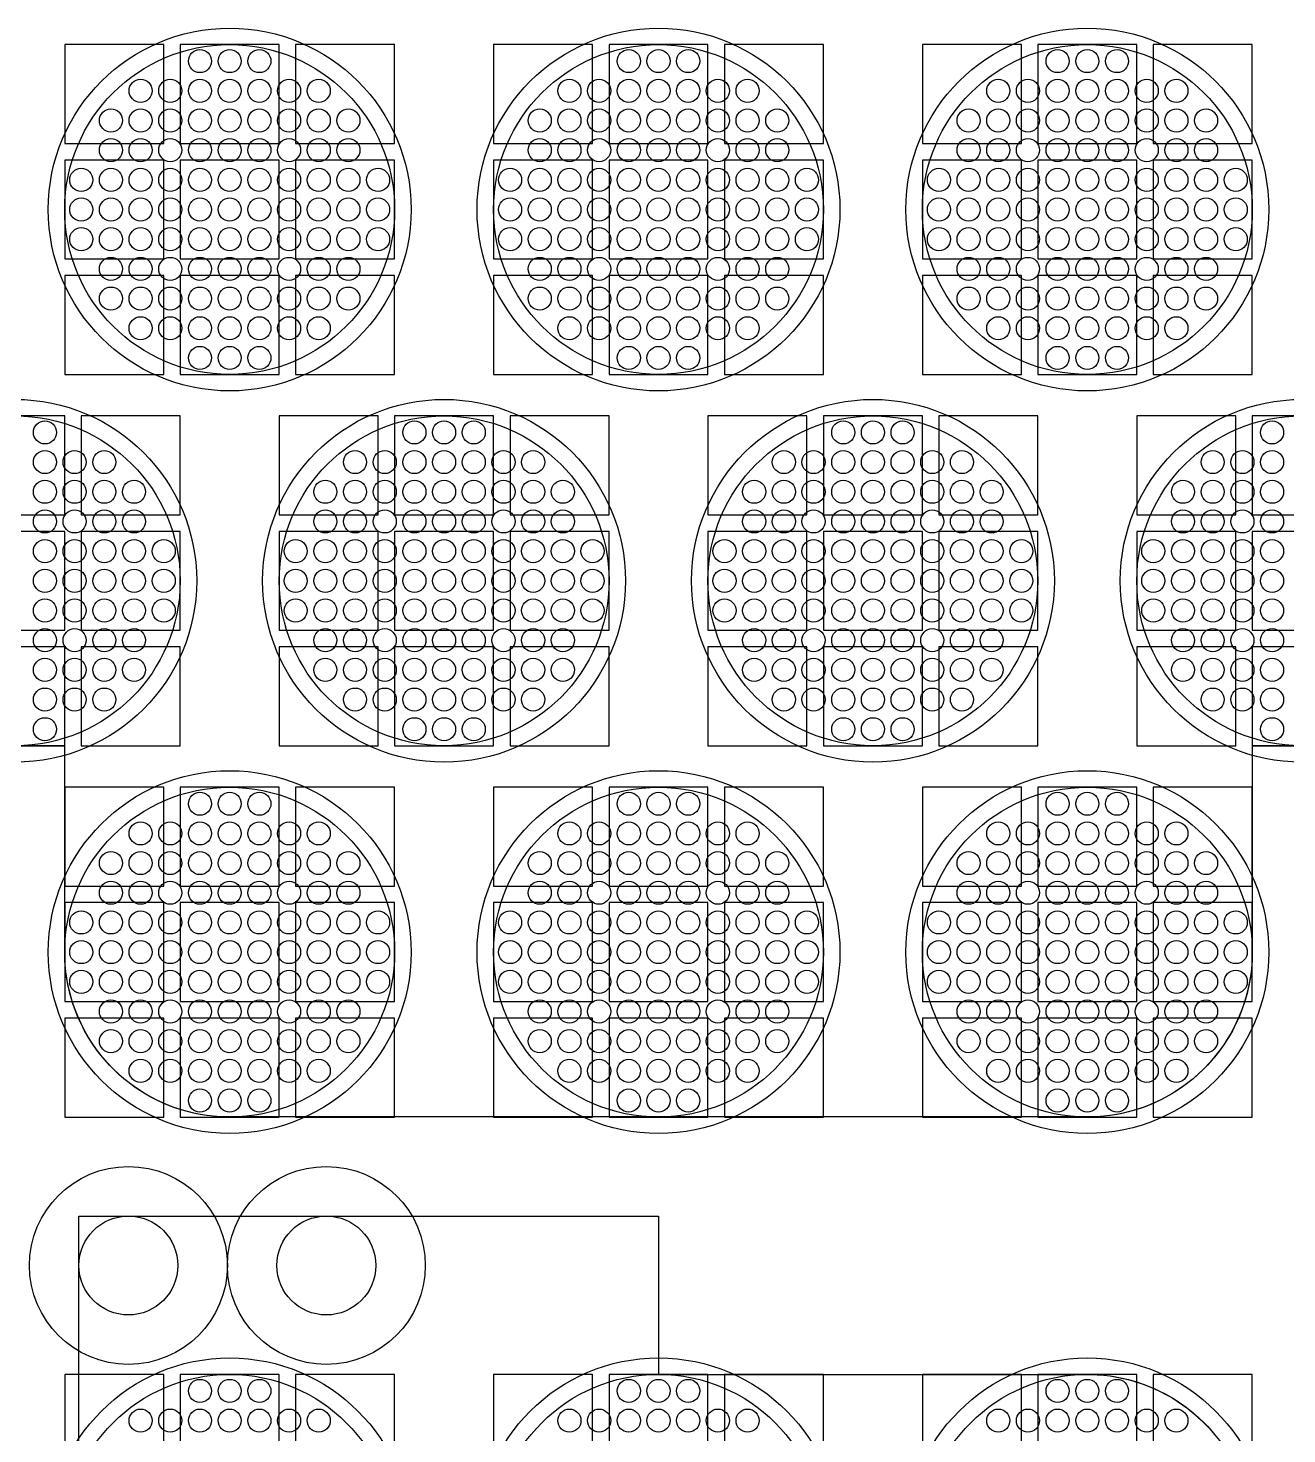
# Model space of a CAD drawing. Extents: x -49 to 54, y -38 to 38.
# Drawn here: x -15.516 to -11.7, y 19.852 to 24.114 of the extents above; entities that cross this region are included whole.
import ezdxf

# ---------------------------------------------------------------- set-up
doc = ezdxf.new("R2010")
doc.units = 0
for name, color, linetype in [('ADHESIVE_VIA_OPENINGS', 30, 'CONTINUOUS'), ('BACK_LAYER', 5, 'CONTINUOUS'), ('COND_LAYER_LOWER_ELECTRODE', 6, 'CONTINUOUS'), ('CONDUCTIVE_LAYER_BACK_LAYER', 2, 'CONTINUOUS'), ('EMITTER', 3, 'CONTINUOUS'), ('LOWER_ELECTRODE', 1, 'CONTINUOUS'), ('SUBSTRATE_VIA', 4, 'CONTINUOUS')]:
    doc.layers.add(name, color=color, linetype=linetype)

msp = doc.modelspace()

# ---------------------------------------------------------------- linework, layer by layer
at = {"layer": 'ADHESIVE_VIA_OPENINGS'}
for centre in [(-15.2116, 20.3622), (-14.6116, 20.3622)]:
    msp.add_circle(centre, 0.3, dxfattribs=at)
at = {"layer": 'BACK_LAYER'}
for points in [[(-15.4046, 23.7639), (-15.1046, 23.7639), (-15.1046, 24.0639), (-15.4046, 24.0639)], [(-15.0546, 23.7639), (-14.7546, 23.7639), (-14.7546, 24.0639), (-15.0546, 24.0639)], [(-14.7046, 23.7639), (-14.4046, 23.7639), (-14.4046, 24.0639), (-14.7046, 24.0639)], [(-14.1046, 23.7639), (-13.8046, 23.7639), (-13.8046, 24.0639), (-14.1046, 24.0639)], [(-13.7546, 23.7639), (-13.4546, 23.7639), (-13.4546, 24.0639), (-13.7546, 24.0639)], [(-13.4046, 23.7639), (-13.1046, 23.7639), (-13.1046, 24.0639), (-13.4046, 24.0639)], [(-12.8046, 23.7639), (-12.5046, 23.7639), (-12.5046, 24.0639), (-12.8046, 24.0639)], [(-12.4546, 23.7639), (-12.1546, 23.7639), (-12.1546, 24.0639), (-12.4546, 24.0639)], [(-12.1046, 23.7639), (-11.8046, 23.7639), (-11.8046, 24.0639), (-12.1046, 24.0639)], [(-15.4046, 23.4139), (-15.1046, 23.4139), (-15.1046, 23.7139), (-15.4046, 23.7139)], [(-15.0546, 23.4139), (-14.7546, 23.4139), (-14.7546, 23.7139), (-15.0546, 23.7139)], [(-14.7046, 23.4139), (-14.4046, 23.4139), (-14.4046, 23.7139), (-14.7046, 23.7139)], [(-14.1046, 23.4139), (-13.8046, 23.4139), (-13.8046, 23.7139), (-14.1046, 23.7139)], [(-13.7546, 23.4139), (-13.4546, 23.4139), (-13.4546, 23.7139), (-13.7546, 23.7139)], [(-13.4046, 23.4139), (-13.1046, 23.4139), (-13.1046, 23.7139), (-13.4046, 23.7139)], [(-12.8046, 23.4139), (-12.5046, 23.4139), (-12.5046, 23.7139), (-12.8046, 23.7139)], [(-12.4546, 23.4139), (-12.1546, 23.4139), (-12.1546, 23.7139), (-12.4546, 23.7139)], [(-12.1046, 23.4139), (-11.8046, 23.4139), (-11.8046, 23.7139), (-12.1046, 23.7139)], [(-15.4046, 23.0639), (-15.1046, 23.0639), (-15.1046, 23.3639), (-15.4046, 23.3639)], [(-15.0546, 23.0639), (-14.7546, 23.0639), (-14.7546, 23.3639), (-15.0546, 23.3639)], [(-14.7046, 23.0639), (-14.4046, 23.0639), (-14.4046, 23.3639), (-14.7046, 23.3639)], [(-14.1046, 23.0639), (-13.8046, 23.0639), (-13.8046, 23.3639), (-14.1046, 23.3639)], [(-13.7546, 23.0639), (-13.4546, 23.0639), (-13.4546, 23.3639), (-13.7546, 23.3639)], [(-13.4046, 23.0639), (-13.1046, 23.0639), (-13.1046, 23.3639), (-13.4046, 23.3639)], [(-12.8046, 23.0639), (-12.5046, 23.0639), (-12.5046, 23.3639), (-12.8046, 23.3639)], [(-12.4546, 23.0639), (-12.1546, 23.0639), (-12.1546, 23.3639), (-12.4546, 23.3639)], [(-12.1046, 23.0639), (-11.8046, 23.0639), (-11.8046, 23.3639), (-12.1046, 23.3639)], [(-15.7046, 22.6381), (-15.4046, 22.6381), (-15.4046, 22.9381), (-15.7046, 22.9381)], [(-15.3546, 22.6381), (-15.0546, 22.6381), (-15.0546, 22.9381), (-15.3546, 22.9381)], [(-14.7546, 22.6381), (-14.4546, 22.6381), (-14.4546, 22.9381), (-14.7546, 22.9381)], [(-14.4046, 22.6381), (-14.1046, 22.6381), (-14.1046, 22.9381), (-14.4046, 22.9381)], [(-14.0546, 22.6381), (-13.7546, 22.6381), (-13.7546, 22.9381), (-14.0546, 22.9381)], [(-13.4546, 22.6381), (-13.1546, 22.6381), (-13.1546, 22.9381), (-13.4546, 22.9381)], [(-13.1046, 22.6381), (-12.8046, 22.6381), (-12.8046, 22.9381), (-13.1046, 22.9381)], [(-12.7546, 22.6381), (-12.4546, 22.6381), (-12.4546, 22.9381), (-12.7546, 22.9381)], [(-12.1546, 22.6381), (-11.8546, 22.6381), (-11.8546, 22.9381), (-12.1546, 22.9381)], [(-11.8046, 22.6381), (-11.5046, 22.6381), (-11.5046, 22.9381), (-11.8046, 22.9381)], [(-15.7046, 22.2881), (-15.4046, 22.2881), (-15.4046, 22.5881), (-15.7046, 22.5881)], [(-15.3546, 22.2881), (-15.0546, 22.2881), (-15.0546, 22.5881), (-15.3546, 22.5881)], [(-14.7546, 22.2881), (-14.4546, 22.2881), (-14.4546, 22.5881), (-14.7546, 22.5881)], [(-14.4046, 22.2881), (-14.1046, 22.2881), (-14.1046, 22.5881), (-14.4046, 22.5881)], [(-14.0546, 22.2881), (-13.7546, 22.2881), (-13.7546, 22.5881), (-14.0546, 22.5881)], [(-13.4546, 22.2881), (-13.1546, 22.2881), (-13.1546, 22.5881), (-13.4546, 22.5881)], [(-13.1046, 22.2881), (-12.8046, 22.2881), (-12.8046, 22.5881), (-13.1046, 22.5881)], [(-12.7546, 22.2881), (-12.4546, 22.2881), (-12.4546, 22.5881), (-12.7546, 22.5881)], [(-12.1546, 22.2881), (-11.8546, 22.2881), (-11.8546, 22.5881), (-12.1546, 22.5881)], [(-11.8046, 22.2881), (-11.5046, 22.2881), (-11.5046, 22.5881), (-11.8046, 22.5881)], [(-15.7046, 21.9381), (-15.4046, 21.9381), (-15.4046, 22.2381), (-15.7046, 22.2381)], [(-15.3546, 21.9381), (-15.0546, 21.9381), (-15.0546, 22.2381), (-15.3546, 22.2381)], [(-14.7546, 21.9381), (-14.4546, 21.9381), (-14.4546, 22.2381), (-14.7546, 22.2381)], [(-14.4046, 21.9381), (-14.1046, 21.9381), (-14.1046, 22.2381), (-14.4046, 22.2381)], [(-14.0546, 21.9381), (-13.7546, 21.9381), (-13.7546, 22.2381), (-14.0546, 22.2381)], [(-13.4546, 21.9381), (-13.1546, 21.9381), (-13.1546, 22.2381), (-13.4546, 22.2381)], [(-13.1046, 21.9381), (-12.8046, 21.9381), (-12.8046, 22.2381), (-13.1046, 22.2381)], [(-12.7546, 21.9381), (-12.4546, 21.9381), (-12.4546, 22.2381), (-12.7546, 22.2381)], [(-12.1546, 21.9381), (-11.8546, 21.9381), (-11.8546, 22.2381), (-12.1546, 22.2381)], [(-11.8046, 21.9381), (-11.5046, 21.9381), (-11.5046, 22.2381), (-11.8046, 22.2381)], [(-15.4046, 21.5123), (-15.1046, 21.5123), (-15.1046, 21.8123), (-15.4046, 21.8123)], [(-15.0546, 21.5123), (-14.7546, 21.5123), (-14.7546, 21.8123), (-15.0546, 21.8123)], [(-14.7046, 21.5123), (-14.4046, 21.5123), (-14.4046, 21.8123), (-14.7046, 21.8123)], [(-14.1046, 21.5123), (-13.8046, 21.5123), (-13.8046, 21.8123), (-14.1046, 21.8123)], [(-13.7546, 21.5123), (-13.4546, 21.5123), (-13.4546, 21.8123), (-13.7546, 21.8123)], [(-13.4046, 21.5123), (-13.1046, 21.5123), (-13.1046, 21.8123), (-13.4046, 21.8123)], [(-12.8046, 21.5123), (-12.5046, 21.5123), (-12.5046, 21.8123), (-12.8046, 21.8123)], [(-12.4546, 21.5123), (-12.1546, 21.5123), (-12.1546, 21.8123), (-12.4546, 21.8123)], [(-12.1046, 21.5123), (-11.8046, 21.5123), (-11.8046, 21.8123), (-12.1046, 21.8123)], [(-15.4046, 21.1623), (-15.1046, 21.1623), (-15.1046, 21.4623), (-15.4046, 21.4623)], [(-15.0546, 21.1623), (-14.7546, 21.1623), (-14.7546, 21.4623), (-15.0546, 21.4623)], [(-14.7046, 21.1623), (-14.4046, 21.1623), (-14.4046, 21.4623), (-14.7046, 21.4623)], [(-14.1046, 21.1623), (-13.8046, 21.1623), (-13.8046, 21.4623), (-14.1046, 21.4623)], [(-13.7546, 21.1623), (-13.4546, 21.1623), (-13.4546, 21.4623), (-13.7546, 21.4623)], [(-13.4046, 21.1623), (-13.1046, 21.1623), (-13.1046, 21.4623), (-13.4046, 21.4623)], [(-12.8046, 21.1623), (-12.5046, 21.1623), (-12.5046, 21.4623), (-12.8046, 21.4623)], [(-12.4546, 21.1623), (-12.1546, 21.1623), (-12.1546, 21.4623), (-12.4546, 21.4623)], [(-12.1046, 21.1623), (-11.8046, 21.1623), (-11.8046, 21.4623), (-12.1046, 21.4623)], [(-15.4046, 20.8123), (-15.1046, 20.8123), (-15.1046, 21.1123), (-15.4046, 21.1123)], [(-15.0546, 20.8123), (-14.7546, 20.8123), (-14.7546, 21.1123), (-15.0546, 21.1123)], [(-14.7046, 20.8123), (-14.4046, 20.8123), (-14.4046, 21.1123), (-14.7046, 21.1123)], [(-14.1046, 20.8123), (-13.8046, 20.8123), (-13.8046, 21.1123), (-14.1046, 21.1123)], [(-13.7546, 20.8123), (-13.4546, 20.8123), (-13.4546, 21.1123), (-13.7546, 21.1123)], [(-13.4046, 20.8123), (-13.1046, 20.8123), (-13.1046, 21.1123), (-13.4046, 21.1123)], [(-12.8046, 20.8123), (-12.5046, 20.8123), (-12.5046, 21.1123), (-12.8046, 21.1123)], [(-12.4546, 20.8123), (-12.1546, 20.8123), (-12.1546, 21.1123), (-12.4546, 21.1123)], [(-12.1046, 20.8123), (-11.8046, 20.8123), (-11.8046, 21.1123), (-12.1046, 21.1123)], [(-15.4046, 19.7319), (-15.1046, 19.7319), (-15.1046, 20.0319), (-15.4046, 20.0319)], [(-15.0546, 19.7319), (-14.7546, 19.7319), (-14.7546, 20.0319), (-15.0546, 20.0319)], [(-14.7046, 19.7319), (-14.4046, 19.7319), (-14.4046, 20.0319), (-14.7046, 20.0319)], [(-14.1046, 19.7319), (-13.8046, 19.7319), (-13.8046, 20.0319), (-14.1046, 20.0319)], [(-13.7546, 19.7319), (-13.4546, 19.7319), (-13.4546, 20.0319), (-13.7546, 20.0319)], [(-13.4046, 19.7319), (-13.1046, 19.7319), (-13.1046, 20.0319), (-13.4046, 20.0319)], [(-12.8046, 19.7319), (-12.5046, 19.7319), (-12.5046, 20.0319), (-12.8046, 20.0319)], [(-12.4546, 19.7319), (-12.1546, 19.7319), (-12.1546, 20.0319), (-12.4546, 20.0319)], [(-12.1046, 19.7319), (-11.8046, 19.7319), (-11.8046, 20.0319), (-12.1046, 20.0319)]]:
    msp.add_lwpolyline(points, close=True, dxfattribs=at)
at = {"layer": 'COND_LAYER_LOWER_ELECTRODE'}
for centre in [(-14.9046, 23.5639), (-13.6046, 23.5639), (-12.3046, 23.5639), (-15.5546, 22.4381), (-14.2546, 22.4381), (-12.9546, 22.4381), (-11.6546, 22.4381), (-14.9046, 21.3123), (-13.6046, 21.3123), (-12.3046, 21.3123), (-14.9046, 19.5319), (-13.6046, 19.5319), (-12.3046, 19.5319)]:
    msp.add_circle(centre, 0.55, dxfattribs=at)
at = {"layer": 'CONDUCTIVE_LAYER_BACK_LAYER'}
for points in [[(-11.6447, 21.9382), (-11.8046, 21.9382), (-11.8046, 21.3123), (-11.805, 21.2924), (-11.8062, 21.2725), (-11.8082, 21.2528), (-11.811, 21.2331), (-11.8145, 21.2135), (-11.8188, 21.1941), (-11.8239, 21.1749), (-11.8297, 21.1559), (-11.8363, 21.1371), (-11.8437, 21.1186), (-11.8517, 21.1005), (-11.8605, 21.0826), (-11.87, 21.0651), (-11.8802, 21.0481), (-11.891, 21.0314), (-11.9025, 21.0152), (-11.9146, 20.9994), (-11.9274, 20.9842), (-11.9407, 20.9694), (-11.9546, 20.9552), (-11.9691, 20.9416), (-11.9841, 20.9285), (-11.9996, 20.9161), (-12.0156, 20.9043), (-12.032, 20.8931), (-12.0489, 20.8826), (-12.0662, 20.8728), (-12.0839, 20.8637), (-12.1019, 20.8552), (-12.1202, 20.8475), (-12.1388, 20.8406), (-12.1577, 20.8343), (-12.1768, 20.8289), (-12.1962, 20.8242), (-12.2156, 20.8203), (-12.2353, 20.8171), (-12.255, 20.8147), (-12.2748, 20.8132), (-12.2947, 20.8124), (-14.9146, 20.8124), (-14.9345, 20.8132), (-14.9543, 20.8147), (-14.974, 20.8171), (-14.9936, 20.8203), (-15.0131, 20.8242), (-15.0325, 20.8289), (-15.0516, 20.8343), (-15.0705, 20.8406), (-15.0891, 20.8475), (-15.1074, 20.8552), (-15.1254, 20.8637), (-15.1431, 20.8728), (-15.1604, 20.8826), (-15.1772, 20.8931), (-15.1937, 20.9043), (-15.2097, 20.9161), (-15.2252, 20.9285), (-15.2402, 20.9416), (-15.2547, 20.9552), (-15.2686, 20.9694), (-15.2819, 20.9842), (-15.2947, 20.9994), (-15.3068, 21.0152), (-15.3183, 21.0314), (-15.3291, 21.0481), (-15.3393, 21.0651), (-15.3488, 21.0826), (-15.3576, 21.1005), (-15.3656, 21.1186), (-15.373, 21.1371), (-15.3796, 21.1559), (-15.3854, 21.1749), (-15.3905, 21.1941), (-15.3948, 21.2135), (-15.3983, 21.2331), (-15.4011, 21.2528), (-15.4031, 21.2725), (-15.4043, 21.2924), (-15.4046, 21.3123), (-15.4046, 21.9382), (-15.5646, 21.9382)], [(-15.3616, 19.7347), (-15.3616, 20.5122), (-13.6046, 20.5122), (-13.6046, 20.0318), (-12.2947, 20.0318), (-12.2748, 20.031), (-12.255, 20.0294), (-12.2353, 20.0271), (-12.2156, 20.0239), (-12.1962, 20.02), (-12.1768, 20.0153), (-12.1577, 20.0098), (-12.1388, 20.0036), (-12.1202, 19.9966), (-12.1019, 19.9889), (-12.0839, 19.9805), (-12.0662, 19.9714), (-12.0489, 19.9615), (-12.032, 19.951), (-12.0156, 19.9399), (-11.9996, 19.9281), (-11.9841, 19.9156), (-11.9691, 19.9026), (-11.9546, 19.8889), (-11.9407, 19.8747), (-11.9274, 19.86), (-11.9146, 19.8447)]]:
    msp.add_lwpolyline(points, dxfattribs=at)
at = {"layer": 'EMITTER'}
for centre in [(-14.9046, 23.5639), (-13.6046, 23.5639), (-12.3046, 23.5639), (-15.5546, 22.4381), (-14.2546, 22.4381), (-12.9546, 22.4381), (-11.6546, 22.4381), (-14.9046, 21.3123), (-13.6046, 21.3123), (-12.3046, 21.3123), (-14.9046, 19.5319), (-13.6046, 19.5319), (-12.3046, 19.5319)]:
    msp.add_circle(centre, 0.5, dxfattribs=at)
at = {"layer": 'LOWER_ELECTRODE'}
for centre in [(-14.9946, 24.0139), (-14.9046, 24.0139), (-14.8146, 24.0139), (-13.6946, 24.0139), (-13.6046, 24.0139), (-13.5146, 24.0139), (-12.3946, 24.0139), (-12.3046, 24.0139), (-12.2146, 24.0139), (-15.1746, 23.9239), (-15.0846, 23.9239), (-14.9946, 23.9239), (-14.9046, 23.9239), (-14.8146, 23.9239), (-14.7246, 23.9239), (-14.6346, 23.9239), (-13.8746, 23.9239), (-13.7846, 23.9239), (-13.6946, 23.9239), (-13.6046, 23.9239), (-13.5146, 23.9239), (-13.4246, 23.9239), (-13.3346, 23.9239), (-12.5746, 23.9239), (-12.4846, 23.9239), (-12.3946, 23.9239), (-12.3046, 23.9239), (-12.2146, 23.9239), (-12.1246, 23.9239), (-12.0346, 23.9239), (-15.2646, 23.8339), (-15.1746, 23.8339), (-15.0846, 23.8339), (-14.9946, 23.8339), (-14.9046, 23.8339), (-14.8146, 23.8339), (-14.7246, 23.8339), (-14.6346, 23.8339), (-14.5446, 23.8339), (-13.9646, 23.8339), (-13.8746, 23.8339), (-13.7846, 23.8339), (-13.6946, 23.8339), (-13.6046, 23.8339), (-13.5146, 23.8339), (-13.4246, 23.8339), (-13.3346, 23.8339), (-13.2446, 23.8339), (-12.6646, 23.8339), (-12.5746, 23.8339), (-12.4846, 23.8339), (-12.3946, 23.8339), (-12.3046, 23.8339), (-12.2146, 23.8339), (-12.1246, 23.8339), (-12.0346, 23.8339), (-11.9446, 23.8339), (-15.2646, 23.7439), (-15.1746, 23.7439), (-15.0846, 23.7439), (-14.9946, 23.7439), (-14.9046, 23.7439), (-14.8146, 23.7439), (-14.7246, 23.7439), (-14.6346, 23.7439), (-14.5446, 23.7439), (-13.9646, 23.7439), (-13.8746, 23.7439), (-13.7846, 23.7439), (-13.6946, 23.7439), (-13.6046, 23.7439), (-13.5146, 23.7439), (-13.4246, 23.7439), (-13.3346, 23.7439), (-13.2446, 23.7439), (-12.6646, 23.7439), (-12.5746, 23.7439), (-12.4846, 23.7439), (-12.3946, 23.7439), (-12.3046, 23.7439), (-12.2146, 23.7439), (-12.1246, 23.7439), (-12.0346, 23.7439), (-11.9446, 23.7439), (-15.3546, 23.6539), (-15.2646, 23.6539), (-15.1746, 23.6539), (-15.0846, 23.6539), (-14.9946, 23.6539), (-14.9046, 23.6539), (-14.8146, 23.6539), (-14.7246, 23.6539), (-14.6346, 23.6539), (-14.5446, 23.6539), (-14.4546, 23.6539), (-14.0546, 23.6539), (-13.9646, 23.6539), (-13.8746, 23.6539), (-13.7846, 23.6539), (-13.6946, 23.6539), (-13.6046, 23.6539), (-13.5146, 23.6539), (-13.4246, 23.6539), (-13.3346, 23.6539), (-13.2446, 23.6539), (-13.1546, 23.6539), (-12.7546, 23.6539), (-12.6646, 23.6539), (-12.5746, 23.6539), (-12.4846, 23.6539), (-12.3946, 23.6539), (-12.3046, 23.6539), (-12.2146, 23.6539), (-12.1246, 23.6539), (-12.0346, 23.6539), (-11.9446, 23.6539), (-11.8546, 23.6539), (-15.3546, 23.5639), (-15.2646, 23.5639), (-15.1746, 23.5639), (-15.0846, 23.5639), (-14.9946, 23.5639), (-14.9046, 23.5639), (-14.8146, 23.5639), (-14.7246, 23.5639), (-14.6346, 23.5639), (-14.5446, 23.5639), (-14.4546, 23.5639), (-14.0546, 23.5639), (-13.9646, 23.5639), (-13.8746, 23.5639), (-13.7846, 23.5639), (-13.6946, 23.5639), (-13.6046, 23.5639), (-13.5146, 23.5639), (-13.4246, 23.5639), (-13.3346, 23.5639), (-13.2446, 23.5639), (-13.1546, 23.5639), (-12.7546, 23.5639), (-12.6646, 23.5639), (-12.5746, 23.5639), (-12.4846, 23.5639), (-12.3946, 23.5639), (-12.3046, 23.5639), (-12.2146, 23.5639), (-12.1246, 23.5639), (-12.0346, 23.5639), (-11.9446, 23.5639), (-11.8546, 23.5639), (-15.3546, 23.4739), (-15.2646, 23.4739), (-15.1746, 23.4739), (-15.0846, 23.4739), (-14.9946, 23.4739), (-14.9046, 23.4739), (-14.8146, 23.4739), (-14.7246, 23.4739), (-14.6346, 23.4739), (-14.5446, 23.4739), (-14.4546, 23.4739), (-14.0546, 23.4739), (-13.9646, 23.4739), (-13.8746, 23.4739), (-13.7846, 23.4739), (-13.6946, 23.4739), (-13.6046, 23.4739), (-13.5146, 23.4739), (-13.4246, 23.4739), (-13.3346, 23.4739), (-13.2446, 23.4739), (-13.1546, 23.4739), (-12.7546, 23.4739), (-12.6646, 23.4739), (-12.5746, 23.4739), (-12.4846, 23.4739), (-12.3946, 23.4739), (-12.3046, 23.4739), (-12.2146, 23.4739), (-12.1246, 23.4739), (-12.0346, 23.4739), (-11.9446, 23.4739), (-11.8546, 23.4739), (-15.2646, 23.3839), (-15.1746, 23.3839), (-15.0846, 23.3839), (-14.9946, 23.3839), (-14.9046, 23.3839), (-14.8146, 23.3839), (-14.7246, 23.3839), (-14.6346, 23.3839), (-14.5446, 23.3839), (-13.9646, 23.3839), (-13.8746, 23.3839), (-13.7846, 23.3839), (-13.6946, 23.3839), (-13.6046, 23.3839), (-13.5146, 23.3839), (-13.4246, 23.3839), (-13.3346, 23.3839), (-13.2446, 23.3839), (-12.6646, 23.3839), (-12.5746, 23.3839), (-12.4846, 23.3839), (-12.3946, 23.3839), (-12.3046, 23.3839), (-12.2146, 23.3839), (-12.1246, 23.3839), (-12.0346, 23.3839), (-11.9446, 23.3839), (-15.2646, 23.2939), (-15.1746, 23.2939), (-15.0846, 23.2939), (-14.9946, 23.2939), (-14.9046, 23.2939), (-14.8146, 23.2939), (-14.7246, 23.2939), (-14.6346, 23.2939), (-14.5446, 23.2939), (-13.9646, 23.2939), (-13.8746, 23.2939), (-13.7846, 23.2939), (-13.6946, 23.2939), (-13.6046, 23.2939), (-13.5146, 23.2939), (-13.4246, 23.2939), (-13.3346, 23.2939), (-13.2446, 23.2939), (-12.6646, 23.2939), (-12.5746, 23.2939), (-12.4846, 23.2939), (-12.3946, 23.2939), (-12.3046, 23.2939), (-12.2146, 23.2939), (-12.1246, 23.2939), (-12.0346, 23.2939), (-11.9446, 23.2939), (-15.1746, 23.2039), (-15.0846, 23.2039), (-14.9946, 23.2039), (-14.9046, 23.2039), (-14.8146, 23.2039), (-14.7246, 23.2039), (-14.6346, 23.2039), (-13.8746, 23.2039), (-13.7846, 23.2039), (-13.6946, 23.2039), (-13.6046, 23.2039), (-13.5146, 23.2039), (-13.4246, 23.2039), (-13.3346, 23.2039), (-12.5746, 23.2039), (-12.4846, 23.2039), (-12.3946, 23.2039), (-12.3046, 23.2039), (-12.2146, 23.2039), (-12.1246, 23.2039), (-12.0346, 23.2039), (-14.9946, 23.1139), (-14.9046, 23.1139), (-14.8146, 23.1139), (-13.6946, 23.1139), (-13.6046, 23.1139), (-13.5146, 23.1139), (-12.3946, 23.1139), (-12.3046, 23.1139), (-12.2146, 23.1139), (-15.4646, 22.8881), (-14.3446, 22.8881), (-14.2546, 22.8881), (-14.1646, 22.8881), (-13.0446, 22.8881), (-12.9546, 22.8881), (-12.8646, 22.8881), (-11.7446, 22.8881), (-15.4646, 22.7981), (-15.3746, 22.7981), (-15.2846, 22.7981), (-14.5246, 22.7981), (-14.4346, 22.7981), (-14.3446, 22.7981), (-14.2546, 22.7981), (-14.1646, 22.7981), (-14.0746, 22.7981), (-13.9846, 22.7981), (-13.2246, 22.7981), (-13.1346, 22.7981), (-13.0446, 22.7981), (-12.9546, 22.7981), (-12.8646, 22.7981), (-12.7746, 22.7981), (-12.6846, 22.7981), (-11.9246, 22.7981), (-11.8346, 22.7981), (-11.7446, 22.7981), (-15.4646, 22.7081), (-15.3746, 22.7081), (-15.2846, 22.7081), (-15.1946, 22.7081), (-14.6146, 22.7081), (-14.5246, 22.7081), (-14.4346, 22.7081), (-14.3446, 22.7081), (-14.2546, 22.7081), (-14.1646, 22.7081), (-14.0746, 22.7081), (-13.9846, 22.7081), (-13.8946, 22.7081), (-13.3146, 22.7081), (-13.2246, 22.7081), (-13.1346, 22.7081), (-13.0446, 22.7081), (-12.9546, 22.7081), (-12.8646, 22.7081), (-12.7746, 22.7081), (-12.6846, 22.7081), (-12.5946, 22.7081), (-12.0146, 22.7081), (-11.9246, 22.7081), (-11.8346, 22.7081), (-11.7446, 22.7081), (-15.4646, 22.6181), (-15.3746, 22.6181), (-15.2846, 22.6181), (-15.1946, 22.6181), (-14.6146, 22.6181), (-14.5246, 22.6181), (-14.4346, 22.6181), (-14.3446, 22.6181), (-14.2546, 22.6181), (-14.1646, 22.6181), (-14.0746, 22.6181), (-13.9846, 22.6181), (-13.8946, 22.6181), (-13.3146, 22.6181), (-13.2246, 22.6181), (-13.1346, 22.6181), (-13.0446, 22.6181), (-12.9546, 22.6181), (-12.8646, 22.6181), (-12.7746, 22.6181), (-12.6846, 22.6181), (-12.5946, 22.6181), (-12.0146, 22.6181), (-11.9246, 22.6181), (-11.8346, 22.6181), (-11.7446, 22.6181), (-15.4646, 22.5281), (-15.3746, 22.5281), (-15.2846, 22.5281), (-15.1946, 22.5281), (-15.1046, 22.5281), (-14.7046, 22.5281), (-14.6146, 22.5281), (-14.5246, 22.5281), (-14.4346, 22.5281), (-14.3446, 22.5281), (-14.2546, 22.5281), (-14.1646, 22.5281), (-14.0746, 22.5281), (-13.9846, 22.5281), (-13.8946, 22.5281), (-13.8046, 22.5281), (-13.4046, 22.5281), (-13.3146, 22.5281), (-13.2246, 22.5281), (-13.1346, 22.5281), (-13.0446, 22.5281), (-12.9546, 22.5281), (-12.8646, 22.5281), (-12.7746, 22.5281), (-12.6846, 22.5281), (-12.5946, 22.5281), (-12.5046, 22.5281), (-12.1046, 22.5281), (-12.0146, 22.5281), (-11.9246, 22.5281), (-11.8346, 22.5281), (-11.7446, 22.5281), (-15.4646, 22.4381), (-15.3746, 22.4381), (-15.2846, 22.4381), (-15.1946, 22.4381), (-15.1046, 22.4381), (-14.7046, 22.4381), (-14.6146, 22.4381), (-14.5246, 22.4381), (-14.4346, 22.4381), (-14.3446, 22.4381), (-14.2546, 22.4381), (-14.1646, 22.4381), (-14.0746, 22.4381), (-13.9846, 22.4381), (-13.8946, 22.4381), (-13.8046, 22.4381), (-13.4046, 22.4381), (-13.3146, 22.4381), (-13.2246, 22.4381), (-13.1346, 22.4381), (-13.0446, 22.4381), (-12.9546, 22.4381), (-12.8646, 22.4381), (-12.7746, 22.4381), (-12.6846, 22.4381), (-12.5946, 22.4381), (-12.5046, 22.4381), (-12.1046, 22.4381), (-12.0146, 22.4381), (-11.9246, 22.4381), (-11.8346, 22.4381), (-11.7446, 22.4381), (-15.4646, 22.3481), (-15.3746, 22.3481), (-15.2846, 22.3481), (-15.1946, 22.3481), (-15.1046, 22.3481), (-14.7046, 22.3481), (-14.6146, 22.3481), (-14.5246, 22.3481), (-14.4346, 22.3481), (-14.3446, 22.3481), (-14.2546, 22.3481), (-14.1646, 22.3481), (-14.0746, 22.3481), (-13.9846, 22.3481), (-13.8946, 22.3481), (-13.8046, 22.3481), (-13.4046, 22.3481), (-13.3146, 22.3481), (-13.2246, 22.3481), (-13.1346, 22.3481), (-13.0446, 22.3481), (-12.9546, 22.3481), (-12.8646, 22.3481), (-12.7746, 22.3481), (-12.6846, 22.3481), (-12.5946, 22.3481), (-12.5046, 22.3481), (-12.1046, 22.3481), (-12.0146, 22.3481), (-11.9246, 22.3481), (-11.8346, 22.3481), (-11.7446, 22.3481), (-15.4646, 22.2581), (-15.3746, 22.2581), (-15.2846, 22.2581), (-15.1946, 22.2581), (-14.6146, 22.2581), (-14.5246, 22.2581), (-14.4346, 22.2581), (-14.3446, 22.2581), (-14.2546, 22.2581), (-14.1646, 22.2581), (-14.0746, 22.2581), (-13.9846, 22.2581), (-13.8946, 22.2581), (-13.3146, 22.2581), (-13.2246, 22.2581), (-13.1346, 22.2581), (-13.0446, 22.2581), (-12.9546, 22.2581), (-12.8646, 22.2581), (-12.7746, 22.2581), (-12.6846, 22.2581), (-12.5946, 22.2581), (-12.0146, 22.2581), (-11.9246, 22.2581), (-11.8346, 22.2581), (-11.7446, 22.2581), (-15.4646, 22.1681), (-15.3746, 22.1681), (-15.2846, 22.1681), (-15.1946, 22.1681), (-14.6146, 22.1681), (-14.5246, 22.1681), (-14.4346, 22.1681), (-14.3446, 22.1681), (-14.2546, 22.1681), (-14.1646, 22.1681), (-14.0746, 22.1681), (-13.9846, 22.1681), (-13.8946, 22.1681), (-13.3146, 22.1681), (-13.2246, 22.1681), (-13.1346, 22.1681), (-13.0446, 22.1681), (-12.9546, 22.1681), (-12.8646, 22.1681), (-12.7746, 22.1681), (-12.6846, 22.1681), (-12.5946, 22.1681), (-12.0146, 22.1681), (-11.9246, 22.1681), (-11.8346, 22.1681), (-11.7446, 22.1681), (-15.4646, 22.0781), (-15.3746, 22.0781), (-15.2846, 22.0781), (-14.5246, 22.0781), (-14.4346, 22.0781), (-14.3446, 22.0781), (-14.2546, 22.0781), (-14.1646, 22.0781), (-14.0746, 22.0781), (-13.9846, 22.0781), (-13.2246, 22.0781), (-13.1346, 22.0781), (-13.0446, 22.0781), (-12.9546, 22.0781), (-12.8646, 22.0781), (-12.7746, 22.0781), (-12.6846, 22.0781), (-11.9246, 22.0781), (-11.8346, 22.0781), (-11.7446, 22.0781), (-15.4646, 21.9881), (-14.3446, 21.9881), (-14.2546, 21.9881), (-14.1646, 21.9881), (-13.0446, 21.9881), (-12.9546, 21.9881), (-12.8646, 21.9881), (-11.7446, 21.9881), (-14.9946, 21.7623), (-14.9046, 21.7623), (-14.8146, 21.7623), (-13.6946, 21.7623), (-13.6046, 21.7623), (-13.5146, 21.7623), (-12.3946, 21.7623), (-12.3046, 21.7623), (-12.2146, 21.7623), (-15.1746, 21.6723), (-15.0846, 21.6723), (-14.9946, 21.6723), (-14.9046, 21.6723), (-14.8146, 21.6723), (-14.7246, 21.6723), (-14.6346, 21.6723), (-13.8746, 21.6723), (-13.7846, 21.6723), (-13.6946, 21.6723), (-13.6046, 21.6723), (-13.5146, 21.6723), (-13.4246, 21.6723), (-13.3346, 21.6723), (-12.5746, 21.6723), (-12.4846, 21.6723), (-12.3946, 21.6723), (-12.3046, 21.6723), (-12.2146, 21.6723), (-12.1246, 21.6723), (-12.0346, 21.6723), (-15.2646, 21.5823), (-15.1746, 21.5823), (-15.0846, 21.5823), (-14.9946, 21.5823), (-14.9046, 21.5823), (-14.8146, 21.5823), (-14.7246, 21.5823), (-14.6346, 21.5823), (-14.5446, 21.5823), (-13.9646, 21.5823), (-13.8746, 21.5823), (-13.7846, 21.5823), (-13.6946, 21.5823), (-13.6046, 21.5823), (-13.5146, 21.5823), (-13.4246, 21.5823), (-13.3346, 21.5823), (-13.2446, 21.5823), (-12.6646, 21.5823), (-12.5746, 21.5823), (-12.4846, 21.5823), (-12.3946, 21.5823), (-12.3046, 21.5823), (-12.2146, 21.5823), (-12.1246, 21.5823), (-12.0346, 21.5823), (-11.9446, 21.5823), (-15.2646, 21.4923), (-15.1746, 21.4923), (-15.0846, 21.4923), (-14.9946, 21.4923), (-14.9046, 21.4923), (-14.8146, 21.4923), (-14.7246, 21.4923), (-14.6346, 21.4923), (-14.5446, 21.4923), (-13.9646, 21.4923), (-13.8746, 21.4923), (-13.7846, 21.4923), (-13.6946, 21.4923), (-13.6046, 21.4923), (-13.5146, 21.4923), (-13.4246, 21.4923), (-13.3346, 21.4923), (-13.2446, 21.4923), (-12.6646, 21.4923), (-12.5746, 21.4923), (-12.4846, 21.4923), (-12.3946, 21.4923), (-12.3046, 21.4923), (-12.2146, 21.4923), (-12.1246, 21.4923), (-12.0346, 21.4923), (-11.9446, 21.4923), (-15.3546, 21.4023), (-15.2646, 21.4023), (-15.1746, 21.4023), (-15.0846, 21.4023), (-14.9946, 21.4023), (-14.9046, 21.4023), (-14.8146, 21.4023), (-14.7246, 21.4023), (-14.6346, 21.4023), (-14.5446, 21.4023), (-14.4546, 21.4023), (-14.0546, 21.4023), (-13.9646, 21.4023), (-13.8746, 21.4023), (-13.7846, 21.4023), (-13.6946, 21.4023), (-13.6046, 21.4023), (-13.5146, 21.4023), (-13.4246, 21.4023), (-13.3346, 21.4023), (-13.2446, 21.4023), (-13.1546, 21.4023), (-12.7546, 21.4023), (-12.6646, 21.4023), (-12.5746, 21.4023), (-12.4846, 21.4023), (-12.3946, 21.4023), (-12.3046, 21.4023), (-12.2146, 21.4023), (-12.1246, 21.4023), (-12.0346, 21.4023), (-11.9446, 21.4023), (-11.8546, 21.4023), (-15.3546, 21.3123), (-15.2646, 21.3123), (-15.1746, 21.3123), (-15.0846, 21.3123), (-14.9946, 21.3123), (-14.9046, 21.3123), (-14.8146, 21.3123), (-14.7246, 21.3123), (-14.6346, 21.3123), (-14.5446, 21.3123), (-14.4546, 21.3123), (-14.0546, 21.3123), (-13.9646, 21.3123), (-13.8746, 21.3123), (-13.7846, 21.3123), (-13.6946, 21.3123), (-13.6046, 21.3123), (-13.5146, 21.3123), (-13.4246, 21.3123), (-13.3346, 21.3123), (-13.2446, 21.3123), (-13.1546, 21.3123), (-12.7546, 21.3123), (-12.6646, 21.3123), (-12.5746, 21.3123), (-12.4846, 21.3123), (-12.3946, 21.3123), (-12.3046, 21.3123), (-12.2146, 21.3123), (-12.1246, 21.3123), (-12.0346, 21.3123), (-11.9446, 21.3123), (-11.8546, 21.3123), (-15.3546, 21.2223), (-15.2646, 21.2223), (-15.1746, 21.2223), (-15.0846, 21.2223), (-14.9946, 21.2223), (-14.9046, 21.2223), (-14.8146, 21.2223), (-14.7246, 21.2223), (-14.6346, 21.2223), (-14.5446, 21.2223), (-14.4546, 21.2223), (-14.0546, 21.2223), (-13.9646, 21.2223), (-13.8746, 21.2223), (-13.7846, 21.2223), (-13.6946, 21.2223), (-13.6046, 21.2223), (-13.5146, 21.2223), (-13.4246, 21.2223), (-13.3346, 21.2223), (-13.2446, 21.2223), (-13.1546, 21.2223), (-12.7546, 21.2223), (-12.6646, 21.2223), (-12.5746, 21.2223), (-12.4846, 21.2223), (-12.3946, 21.2223), (-12.3046, 21.2223), (-12.2146, 21.2223), (-12.1246, 21.2223), (-12.0346, 21.2223), (-11.9446, 21.2223), (-11.8546, 21.2223), (-15.2646, 21.1323), (-15.1746, 21.1323), (-15.0846, 21.1323), (-14.9946, 21.1323), (-14.9046, 21.1323), (-14.8146, 21.1323), (-14.7246, 21.1323), (-14.6346, 21.1323), (-14.5446, 21.1323), (-13.9646, 21.1323), (-13.8746, 21.1323), (-13.7846, 21.1323), (-13.6946, 21.1323), (-13.6046, 21.1323), (-13.5146, 21.1323), (-13.4246, 21.1323), (-13.3346, 21.1323), (-13.2446, 21.1323), (-12.6646, 21.1323), (-12.5746, 21.1323), (-12.4846, 21.1323), (-12.3946, 21.1323), (-12.3046, 21.1323), (-12.2146, 21.1323), (-12.1246, 21.1323), (-12.0346, 21.1323), (-11.9446, 21.1323), (-15.2646, 21.0423), (-15.1746, 21.0423), (-15.0846, 21.0423), (-14.9946, 21.0423), (-14.9046, 21.0423), (-14.8146, 21.0423), (-14.7246, 21.0423), (-14.6346, 21.0423), (-14.5446, 21.0423), (-13.9646, 21.0423), (-13.8746, 21.0423), (-13.7846, 21.0423), (-13.6946, 21.0423), (-13.6046, 21.0423), (-13.5146, 21.0423), (-13.4246, 21.0423), (-13.3346, 21.0423), (-13.2446, 21.0423), (-12.6646, 21.0423), (-12.5746, 21.0423), (-12.4846, 21.0423), (-12.3946, 21.0423), (-12.3046, 21.0423), (-12.2146, 21.0423), (-12.1246, 21.0423), (-12.0346, 21.0423), (-11.9446, 21.0423), (-15.1746, 20.9523), (-15.0846, 20.9523), (-14.9946, 20.9523), (-14.9046, 20.9523), (-14.8146, 20.9523), (-14.7246, 20.9523), (-14.6346, 20.9523), (-13.8746, 20.9523), (-13.7846, 20.9523), (-13.6946, 20.9523), (-13.6046, 20.9523), (-13.5146, 20.9523), (-13.4246, 20.9523), (-13.3346, 20.9523), (-12.5746, 20.9523), (-12.4846, 20.9523), (-12.3946, 20.9523), (-12.3046, 20.9523), (-12.2146, 20.9523), (-12.1246, 20.9523), (-12.0346, 20.9523), (-14.9946, 20.8623), (-14.9046, 20.8623), (-14.8146, 20.8623), (-13.6946, 20.8623), (-13.6046, 20.8623), (-13.5146, 20.8623), (-12.3946, 20.8623), (-12.3046, 20.8623), (-12.2146, 20.8623), (-14.9946, 19.9819), (-14.9046, 19.9819), (-14.8146, 19.9819), (-13.6946, 19.9819), (-13.6046, 19.9819), (-13.5146, 19.9819), (-12.3946, 19.9819), (-12.3046, 19.9819), (-12.2146, 19.9819), (-15.1746, 19.8919), (-15.0846, 19.8919), (-14.9946, 19.8919), (-14.9046, 19.8919), (-14.8146, 19.8919), (-14.7246, 19.8919), (-14.6346, 19.8919), (-13.8746, 19.8919), (-13.7846, 19.8919), (-13.6946, 19.8919), (-13.6046, 19.8919), (-13.5146, 19.8919), (-13.4246, 19.8919), (-13.3346, 19.8919), (-12.5746, 19.8919), (-12.4846, 19.8919), (-12.3946, 19.8919), (-12.3046, 19.8919), (-12.2146, 19.8919), (-12.1246, 19.8919), (-12.0346, 19.8919)]:
    msp.add_circle(centre, 0.035, dxfattribs=at)
at = {"layer": 'SUBSTRATE_VIA'}
for centre in [(-15.2116, 20.3622), (-14.6116, 20.3622)]:
    msp.add_circle(centre, 0.15, dxfattribs=at)

doc.saveas('drawing.dxf')
